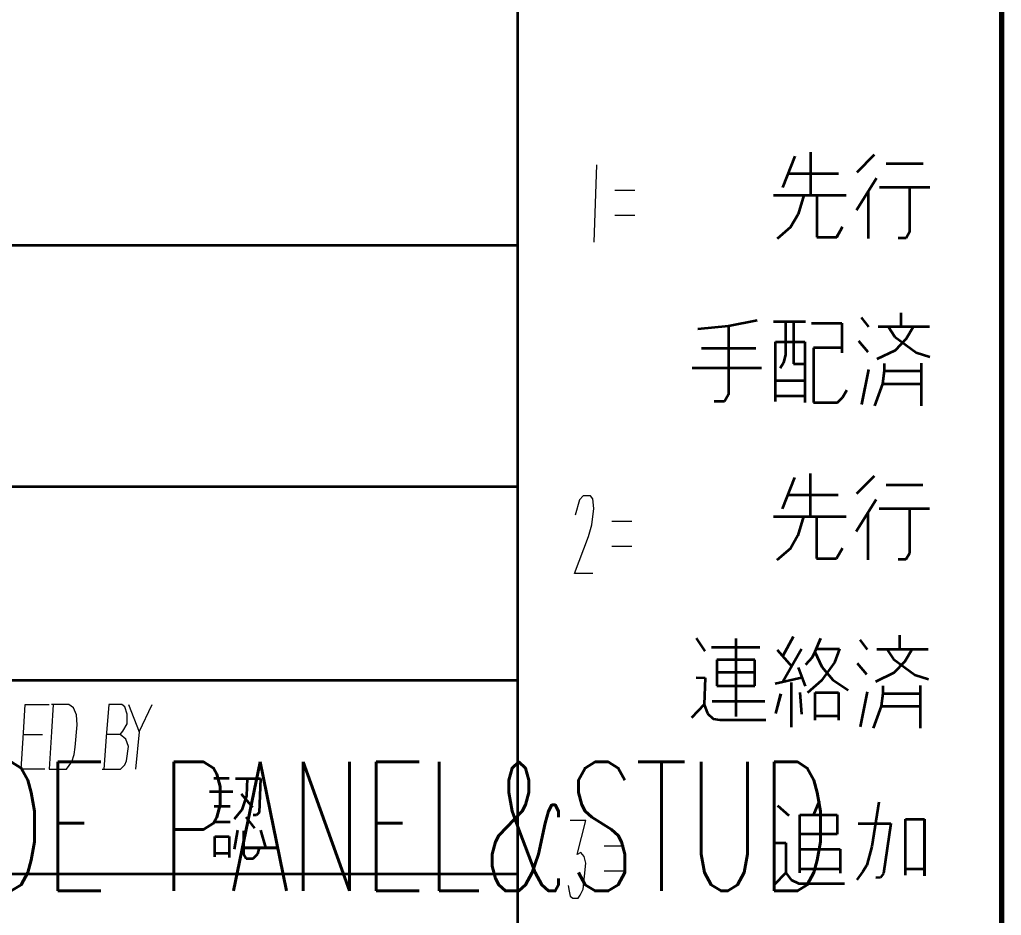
# Model space of a CAD drawing. Header units: millimetres. Extents: x 1333 to 104182, y -62616 to -5704.
# Drawn here: x 47110.4 to 47171.3, y -62341.4 to -62285.8 of the extents above; entities that cross this region are included whole.
import ezdxf
from ezdxf.enums import TextEntityAlignment as Align

# ---------------------------------------------------------------- set-up
doc = ezdxf.new("R2010")
doc.units = ezdxf.units.MM
doc.header["$LTSCALE"] = 0.5
doc.layers.add('08', color=1, linetype='Continuous')
doc.layers.add('SHM_LABEL', color=40, linetype='Continuous')
doc.styles.get("Standard").update_dxf_attribs({"font": 'simplex.shx'})

# ---------------------------------------------------------------- blocks, each defined once
blk = doc.blocks.new('999')
at = {"color": 7, "lineweight": 70}
blk.add_line((75894.978, -10191.12), (75894.978, -11913.12), dxfattribs=at)
at = {"color": 7, "lineweight": 35}
for p, q in [((75849.978, -11451.12), (75849.978, -11913.12)), ((75894.978, -11451.12), (75894.978, -11913.12)), ((75594.978, -11506.62), (75849.978, -11506.62)), ((75849.978, -11529.12), (75474.978, -11529.12)), ((75849.978, -11547.12), (75474.978, -11547.12)), ((75474.978, -11565.12), (75849.978, -11565.12))]:
    blk.add_line(p, q, dxfattribs=at)
at = {"color": 7, "lineweight": 35, "ltscale": 0.026062}
blk.add_line((75875.768, -11498.346), (75874.614, -11501.253), dxfattribs=at)
at = {"color": 7, "lineweight": 35, "ltscale": 0.033304}
for p, q in [((75877.218, -11497.983), (75877.218, -11501.98)), ((75877.198, -11527.877), (75877.198, -11531.874))]:
    blk.add_line(p, q, dxfattribs=at)
at = {"color": 7, "lineweight": 35, "ltscale": 0.019246}
blk.add_line((75883.15, -11498.214), (75881.535, -11499.866), dxfattribs=at)
at = {"color": 7, "lineweight": 35, "ltscale": 0.028564}
for p, q in [((75884.27, -11499.04), (75887.698, -11499.04)), ((75884.251, -11528.934), (75887.679, -11528.934))]:
    blk.add_line(p, q, dxfattribs=at)
at = {"color": 7, "lineweight": 35, "ltscale": 0.039099}
for p, q in [((75875.13, -11499.954), (75879.821, -11499.954)), ((75875.11, -11529.848), (75879.802, -11529.848))]:
    blk.add_line(p, q, dxfattribs=at)
at = {"color": 7, "lineweight": 35, "ltscale": 0.029158}
for p, q in [((75883.347, -11500.394), (75881.502, -11503.367)), ((75883.328, -11530.288), (75881.483, -11533.261))]:
    blk.add_line(p, q, dxfattribs=at)
at = {"color": 7, "lineweight": 35, "ltscale": 0.056299}
for p, q in [((75873.791, -11501.98), (75880.546, -11501.98)), ((75873.772, -11531.874), (75880.527, -11531.874))]:
    blk.add_line(p, q, dxfattribs=at)
at = {"color": 7, "lineweight": 35, "ltscale": 0.015235}
for p, q in [((75876.591, -11501.98), (75876.064, -11503.73)), ((75876.572, -11531.874), (75876.045, -11533.624))]:
    blk.add_line(p, q, dxfattribs=at)
at = {"color": 7, "lineweight": 35, "ltscale": 0.032477}
blk.add_line((75877.81, -11501.98), (75877.81, -11505.877), dxfattribs=at)
at = {"color": 7, "lineweight": 35, "ltscale": 0.036459}
blk.add_line((75882.577, -11501.634), (75882.577, -11506.009), dxfattribs=at)
at = {"color": 7, "lineweight": 35, "ltscale": 0.039001}
blk.add_line((75883.643, -11501.22), (75888.323, -11501.22), dxfattribs=at)
at = {"color": 7, "lineweight": 35, "ltscale": 0.034955}
for p, q in [((75886.445, -11501.22), (75886.445, -11505.414)), ((75886.426, -11531.114), (75886.426, -11535.309))]:
    blk.add_line(p, q, dxfattribs=at)
at = {"color": 7, "lineweight": 35, "ltscale": 0.011701}
blk.add_line((75876.064, -11503.73), (75875.373, -11504.952), dxfattribs=at)
at = {"color": 7, "lineweight": 35, "ltscale": 0.013835}
blk.add_line((75875.373, -11504.952), (75874.12, -11506.042), dxfattribs=at)
at = {"color": 7, "lineweight": 35, "ltscale": 0.009281}
blk.add_line((75879.656, -11505.877), (75880.213, -11504.912), dxfattribs=at)
at = {"color": 7, "lineweight": 35, "ltscale": 0.005464}
for p, q in [((75886.445, -11505.414), (75886.117, -11505.982)), ((75886.426, -11535.309), (75886.098, -11535.876))]:
    blk.add_line(p, q, dxfattribs=at)
at = {"color": 7, "lineweight": 35, "ltscale": 0.015381}
for p, q in [((75877.81, -11505.877), (75879.656, -11505.877)), ((75877.791, -11535.771), (75879.637, -11535.771))]:
    blk.add_line(p, q, dxfattribs=at)
at = {"color": 7, "lineweight": 35, "ltscale": 0.006055}
for p, q in [((75886.117, -11505.982), (75885.391, -11505.982)), ((75886.098, -11535.876), (75885.372, -11535.876))]:
    blk.add_line(p, q, dxfattribs=at)
at = {"color": 7, "lineweight": 35, "ltscale": 0.010736}
for p, q in [((75885.654, -11514.2), (75885.654, -11512.912)), ((75885.531, -11544.197), (75885.531, -11542.909))]:
    blk.add_line(p, q, dxfattribs=at)
at = {"color": 7, "lineweight": 35, "ltscale": 0.022685}
blk.add_line((75869.604, -11514.134), (75872.275, -11513.605), dxfattribs=at)
at = {"color": 7, "lineweight": 35, "ltscale": 0.024707}
blk.add_line((75873.791, -11513.737), (75876.755, -11513.737), dxfattribs=at)
at = {"color": 7, "lineweight": 35, "ltscale": 0.025598}
blk.add_line((75874.91, -11513.737), (75874.91, -11516.809), dxfattribs=at)
at = {"color": 7, "lineweight": 35, "ltscale": 0.032755}
blk.add_line((75875.636, -11513.737), (75875.636, -11517.668), dxfattribs=at)
at = {"color": 7, "lineweight": 35, "ltscale": 0.023621}
blk.add_line((75877.317, -11513.87), (75880.151, -11513.87), dxfattribs=at)
at = {"color": 7, "lineweight": 35, "ltscale": 0.02312}
blk.add_line((75880.151, -11513.87), (75880.151, -11516.644), dxfattribs=at)
at = {"color": 7, "lineweight": 35, "ltscale": 0.009403}
blk.add_line((75881.931, -11513.341), (75882.622, -11514.233), dxfattribs=at)
at = {"color": 7, "lineweight": 35, "ltscale": 0.023991}
blk.add_line((75866.737, -11514.398), (75869.604, -11514.134), dxfattribs=at)
at = {"color": 7, "lineweight": 35, "ltscale": 0.053122}
blk.add_line((75869.604, -11514.134), (75869.604, -11520.508), dxfattribs=at)
at = {"color": 7, "lineweight": 35, "ltscale": 0.039832}
blk.add_line((75883.511, -11514.2), (75888.291, -11514.2), dxfattribs=at)
at = {"color": 7, "lineweight": 35, "ltscale": 0.009538}
for p, q in [((75884.434, -11514.2), (75885.061, -11515.158)), ((75884.311, -11544.197), (75884.938, -11545.155))]:
    blk.add_line(p, q, dxfattribs=at)
at = {"color": 7, "lineweight": 35, "ltscale": 0.011223}
for p, q in [((75886.807, -11514.2), (75886.116, -11515.356)), ((75879.93, -11544.179), (75879.465, -11545.443)), ((75886.684, -11544.197), (75885.993, -11545.353))]:
    blk.add_line(p, q, dxfattribs=at)
at = {"color": 7, "lineweight": 35, "ltscale": 0.022803}
for p, q in [((75873.955, -11515.62), (75876.691, -11515.62)), ((75873.955, -11519.22), (75876.691, -11519.22)), ((75873.955, -11520.64), (75876.691, -11520.64))]:
    blk.add_line(p, q, dxfattribs=at)
at = {"color": 7, "lineweight": 35, "ltscale": 0.04624}
blk.add_line((75873.955, -11521.169), (75873.955, -11515.62), dxfattribs=at)
at = {"color": 7, "lineweight": 35, "ltscale": 0.047064}
blk.add_line((75876.691, -11515.62), (75876.691, -11521.268), dxfattribs=at)
at = {"color": 7, "lineweight": 35, "ltscale": 0.011127}
for p, q in [((75881.699, -11515.521), (75882.556, -11516.545)), ((75881.576, -11545.518), (75882.433, -11546.542))]:
    blk.add_line(p, q, dxfattribs=at)
at = {"color": 7, "lineweight": 35, "ltscale": 0.020452}
for p, q in [((75885.061, -11515.158), (75887.039, -11516.611)), ((75884.938, -11545.155), (75886.916, -11546.608))]:
    blk.add_line(p, q, dxfattribs=at)
at = {"color": 7, "lineweight": 35, "ltscale": 0.012254}
blk.add_line((75886.116, -11515.356), (75885.093, -11516.413), dxfattribs=at)
at = {"color": 7, "lineweight": 35, "ltscale": 0.042297}
blk.add_line((75867.067, -11516.215), (75872.143, -11516.215), dxfattribs=at)
at = {"color": 7, "lineweight": 35, "ltscale": 0.042386}
blk.add_line((75877.514, -11516.182), (75877.514, -11521.268), dxfattribs=at)
at = {"color": 7, "lineweight": 35, "ltscale": 0.021973}
blk.add_line((75880.151, -11516.182), (75877.514, -11516.182), dxfattribs=at)
at = {"color": 7, "lineweight": 35, "ltscale": 0.015854}
blk.add_line((75885.093, -11516.413), (75883.38, -11517.238), dxfattribs=at)
at = {"color": 7, "lineweight": 35, "ltscale": 0.011203}
for p, q in [((75887.039, -11516.611), (75888.323, -11517.007)), ((75886.916, -11546.608), (75888.2, -11547.004))]:
    blk.add_line(p, q, dxfattribs=at)
at = {"color": 7, "lineweight": 35, "ltscale": 0.006662}
blk.add_line((75874.91, -11516.809), (75874.703, -11517.582), dxfattribs=at)
at = {"color": 7, "lineweight": 35, "ltscale": 0.053833}
blk.add_line((75866.21, -11518.031), (75872.67, -11518.031), dxfattribs=at)
at = {"color": 7, "lineweight": 35, "ltscale": 0.004815}
blk.add_line((75874.703, -11517.582), (75874.415, -11518.082), dxfattribs=at)
at = {"color": 7, "lineweight": 35, "ltscale": 0.008789}
blk.add_line((75875.636, -11517.668), (75876.691, -11517.668), dxfattribs=at)
at = {"color": 7, "lineweight": 35, "ltscale": 0.027528}
blk.add_line((75881.997, -11521.433), (75882.656, -11518.196), dxfattribs=at)
at = {"color": 7, "lineweight": 35, "ltscale": 0.009992}
blk.add_line((75884.061, -11518.328), (75883.907, -11519.517), dxfattribs=at)
at = {"color": 7, "lineweight": 35, "ltscale": 0.005807}
blk.add_line((75884.061, -11517.631), (75884.061, -11518.328), dxfattribs=at)
at = {"color": 7, "lineweight": 35, "ltscale": 0.028931}
for p, q in [((75884.061, -11518.328), (75887.532, -11518.328)), ((75883.938, -11548.326), (75887.409, -11548.326))]:
    blk.add_line(p, q, dxfattribs=at)
at = {"color": 7, "lineweight": 35, "ltscale": 0.033029}
for p, q in [((75887.532, -11517.602), (75887.532, -11521.565)), ((75887.409, -11547.599), (75887.409, -11551.562))]:
    blk.add_line(p, q, dxfattribs=at)
at = {"color": 7, "lineweight": 35, "ltscale": 0.006568}
blk.add_line((75880.201, -11520.79), (75880.595, -11520.107), dxfattribs=at)
at = {"color": 7, "lineweight": 35, "ltscale": 0.0181}
for p, q in [((75883.907, -11519.517), (75883.183, -11521.565)), ((75883.784, -11549.514), (75883.06, -11551.562))]:
    blk.add_line(p, q, dxfattribs=at)
at = {"color": 7, "lineweight": 35, "ltscale": 0.030212}
for p, q in [((75883.907, -11519.517), (75887.532, -11519.517)), ((75883.784, -11549.514), (75887.409, -11549.514))]:
    blk.add_line(p, q, dxfattribs=at)
at = {"color": 7, "lineweight": 35, "ltscale": 0.008105}
blk.add_line((75869.226, -11521.165), (75868.254, -11521.165), dxfattribs=at)
at = {"color": 7, "lineweight": 35, "ltscale": 0.006311}
blk.add_line((75869.604, -11520.508), (75869.226, -11521.165), dxfattribs=at)
at = {"color": 7, "lineweight": 35, "ltscale": 0.005641}
blk.add_line((75879.722, -11521.268), (75880.201, -11520.79), dxfattribs=at)
at = {"color": 7, "lineweight": 35, "ltscale": 0.018396}
blk.add_line((75877.514, -11521.268), (75879.722, -11521.268), dxfattribs=at)
at = {"color": 7, "lineweight": 35, "ltscale": 0.026057}
blk.add_line((75875.748, -11528.241), (75874.595, -11531.147), dxfattribs=at)
at = {"color": 7, "lineweight": 35, "ltscale": 0.019243}
blk.add_line((75883.13, -11528.109), (75881.516, -11529.76), dxfattribs=at)
at = {"color": 7, "lineweight": 35, "ltscale": 0.038989}
blk.add_line((75883.626, -11531.114), (75888.304, -11531.114), dxfattribs=at)
at = {"color": 7, "lineweight": 35, "ltscale": 0.03248}
blk.add_line((75877.791, -11531.874), (75877.791, -11535.771), dxfattribs=at)
at = {"color": 7, "lineweight": 35, "ltscale": 0.036456}
blk.add_line((75882.559, -11531.528), (75882.559, -11535.903), dxfattribs=at)
at = {"color": 7, "lineweight": 35, "ltscale": 0.011707}
blk.add_line((75876.045, -11533.624), (75875.352, -11534.846), dxfattribs=at)
at = {"color": 7, "lineweight": 35, "ltscale": 0.013828}
blk.add_line((75875.352, -11534.846), (75874.101, -11535.936), dxfattribs=at)
at = {"color": 7, "lineweight": 35, "ltscale": 0.009289}
blk.add_line((75879.637, -11535.771), (75880.195, -11534.806), dxfattribs=at)
at = {"color": 7, "lineweight": 35, "ltscale": 0.016808}
blk.add_line((75875.625, -11543.064), (75874.64, -11544.824), dxfattribs=at)
at = {"color": 7, "lineweight": 35, "ltscale": 0.012115}
blk.add_line((75866.591, -11543.18), (75867.383, -11544.398), dxfattribs=at)
at = {"color": 7, "lineweight": 35, "ltscale": 0.037488}
blk.add_line((75868, -11544.012), (75872.499, -11544.012), dxfattribs=at)
at = {"color": 7, "lineweight": 35, "ltscale": 0.060452}
blk.add_line((75870.278, -11543.219), (75870.278, -11550.473), dxfattribs=at)
at = {"color": 7, "lineweight": 35, "ltscale": 0.011191}
blk.add_line((75878.153, -11543.219), (75877.633, -11544.457), dxfattribs=at)
at = {"color": 7, "lineweight": 35, "ltscale": 0.009411}
blk.add_line((75881.806, -11543.338), (75882.499, -11544.23), dxfattribs=at)
at = {"color": 7, "lineweight": 35, "ltscale": 0.01723}
blk.add_line((75874.119, -11544.263), (75875.49, -11545.811), dxfattribs=at)
at = {"color": 7, "lineweight": 35, "ltscale": 0.029078}
blk.add_line((75876.378, -11544.225), (75874.659, -11547.262), dxfattribs=at)
at = {"color": 7, "lineweight": 35, "ltscale": 0.004832}
blk.add_line((75877.633, -11544.457), (75877.381, -11544.979), dxfattribs=at)
at = {"color": 7, "lineweight": 35, "ltscale": 0.012763}
blk.add_line((75877.633, -11544.457), (75878.27, -11545.849), dxfattribs=at)
at = {"color": 7, "lineweight": 35, "ltscale": 0.018176}
for p, q in [((75877.749, -11544.179), (75879.93, -11544.179)), ((75877.652, -11548.248), (75879.833, -11548.248)), ((75877.652, -11550.415), (75879.833, -11550.415))]:
    blk.add_line(p, q, dxfattribs=at)
at = {"color": 7, "lineweight": 35, "ltscale": 0.039819}
blk.add_line((75883.388, -11544.197), (75888.167, -11544.197), dxfattribs=at)
at = {"color": 7, "lineweight": 35, "ltscale": 0.020151}
for p, q in [((75868.503, -11545.211), (75868.503, -11547.629)), ((75872.053, -11547.629), (75872.053, -11545.211))]:
    blk.add_line(p, q, dxfattribs=at)
at = {"color": 7, "lineweight": 35, "ltscale": 0.02959}
for p, q in [((75872.053, -11545.211), (75868.503, -11545.211)), ((75872.053, -11546.372), (75868.503, -11546.372)), ((75868.503, -11547.629), (75872.053, -11547.629))]:
    blk.add_line(p, q, dxfattribs=at)
at = {"color": 7, "lineweight": 35, "ltscale": 0.007867}
blk.add_line((75877.381, -11544.979), (75876.744, -11545.675), dxfattribs=at)
at = {"color": 7, "lineweight": 35, "ltscale": 0.017303}
blk.add_line((75879.465, -11545.443), (75878.25, -11547.126), dxfattribs=at)
at = {"color": 7, "lineweight": 35, "ltscale": 0.013237}
blk.add_line((75878.27, -11545.849), (75879.312, -11547.049), dxfattribs=at)
at = {"color": 7, "lineweight": 35, "ltscale": 0.012257}
blk.add_line((75885.993, -11545.353), (75884.97, -11546.41), dxfattribs=at)
at = {"color": 7, "lineweight": 35, "ltscale": 0.015353}
blk.add_line((75876.068, -11545.927), (75876.725, -11547.649), dxfattribs=at)
at = {"color": 7, "lineweight": 35, "ltscale": 0.015852}
blk.add_line((75884.97, -11546.41), (75883.256, -11547.236), dxfattribs=at)
at = {"color": 7, "lineweight": 35, "ltscale": 0.007087}
blk.add_line((75866.572, -11546.836), (75867.421, -11546.875), dxfattribs=at)
at = {"color": 7, "lineweight": 35, "ltscale": 0.02081}
blk.add_line((75867.421, -11546.875), (75867.325, -11549.37), dxfattribs=at)
at = {"color": 7, "lineweight": 35, "ltscale": 0.021142}
blk.add_line((75873.927, -11547.416), (75876.397, -11546.836), dxfattribs=at)
at = {"color": 7, "lineweight": 35, "ltscale": 0.034821}
blk.add_line((75875.412, -11547.3), (75875.412, -11551.479), dxfattribs=at)
at = {"color": 7, "lineweight": 35, "ltscale": 0.014493}
blk.add_line((75878.25, -11547.126), (75876.937, -11548.268), dxfattribs=at)
at = {"color": 7, "lineweight": 35, "ltscale": 0.014467}
blk.add_line((75879.312, -11547.049), (75880.74, -11548.036), dxfattribs=at)
at = {"color": 7, "lineweight": 35, "ltscale": 0.005811}
blk.add_line((75883.938, -11547.628), (75883.938, -11548.326), dxfattribs=at)
at = {"color": 7, "lineweight": 35, "ltscale": 0.015832}
blk.add_line((75874.447, -11548.365), (75873.965, -11550.202), dxfattribs=at)
at = {"color": 7, "lineweight": 35, "ltscale": 0.016815}
blk.add_line((75876.224, -11548.229), (75876.378, -11550.241), dxfattribs=at)
at = {"color": 7, "lineweight": 35, "ltscale": 0.021439}
for p, q in [((75877.652, -11550.821), (75877.652, -11548.248)), ((75879.833, -11548.248), (75879.833, -11550.821))]:
    blk.add_line(p, q, dxfattribs=at)
at = {"color": 7, "lineweight": 35, "ltscale": 0.027525}
blk.add_line((75881.874, -11551.43), (75882.533, -11548.194), dxfattribs=at)
at = {"color": 7, "lineweight": 35, "ltscale": 0.009989}
blk.add_line((75883.938, -11548.326), (75883.784, -11549.514), dxfattribs=at)
at = {"color": 7, "lineweight": 35, "ltscale": 0.014014}
blk.add_line((75867.325, -11549.37), (75866.166, -11550.589), dxfattribs=at)
at = {"color": 7, "lineweight": 35, "ltscale": 0.007453}
blk.add_line((75867.325, -11549.37), (75867.653, -11550.202), dxfattribs=at)
at = {"color": 7, "lineweight": 35, "ltscale": 0.040857}
blk.add_line((75868.078, -11549.041), (75872.981, -11549.041), dxfattribs=at)
at = {"color": 7, "lineweight": 35, "ltscale": 0.005915}
blk.add_line((75867.653, -11550.202), (75868.154, -11550.705), dxfattribs=at)
at = {"color": 7, "lineweight": 35, "ltscale": 0.005361}
blk.add_line((75868.154, -11550.705), (75868.793, -11550.783), dxfattribs=at)
at = {"color": 7, "lineweight": 35, "ltscale": 0.035547}
blk.add_line((75868.793, -11550.783), (75873.058, -11550.783), dxfattribs=at)
at = {"color": 7, "lineweight": 35, "ltscale": 0.011829}
blk.add_line((75821.714, -11556.221), (75823.133, -11556.221), dxfattribs=at)
at = {"color": 7, "lineweight": 35, "ltscale": 0.01936}
blk.add_line((75823.734, -11556.25), (75826.057, -11556.25), dxfattribs=at)
at = {"color": 7, "lineweight": 35, "ltscale": 0.013301}
blk.add_line((75824.824, -11556.25), (75824.752, -11557.844), dxfattribs=at)
at = {"color": 7, "lineweight": 35, "ltscale": 0.026356}
blk.add_line((75826.057, -11556.25), (75825.928, -11559.41), dxfattribs=at)
at = {"color": 7, "lineweight": 35, "ltscale": 0.01803}
blk.add_line((75821.327, -11557.442), (75823.491, -11557.442), dxfattribs=at)
at = {"color": 7, "lineweight": 35, "ltscale": 0.013477}
blk.add_line((75824.251, -11557.672), (75825.312, -11558.893), dxfattribs=at)
at = {"color": 7, "lineweight": 35, "ltscale": 0.011503}
blk.add_line((75824.752, -11557.844), (75824.308, -11559.151), dxfattribs=at)
at = {"color": 7, "lineweight": 35, "ltscale": 0.011326}
blk.add_line((75878.03, -11558.354), (75877.514, -11559.611), dxfattribs=at)
at = {"color": 7, "lineweight": 35, "ltscale": 0.034764}
blk.add_line((75883.567, -11558.446), (75882.94, -11562.57), dxfattribs=at)
at = {"color": 7, "lineweight": 35, "ltscale": 0.012549}
blk.add_line((75821.742, -11558.821), (75823.248, -11558.821), dxfattribs=at)
at = {"color": 7, "lineweight": 35, "ltscale": 0.009363}
blk.add_line((75824.308, -11559.151), (75823.605, -11560.028), dxfattribs=at)
at = {"color": 7, "lineweight": 35, "ltscale": 0.002798}
blk.add_line((75825.928, -11559.41), (75825.684, -11559.64), dxfattribs=at)
at = {"color": 7, "lineweight": 35, "ltscale": 0.01167}
blk.add_line((75874.155, -11558.761), (75875.207, -11559.685), dxfattribs=at)
at = {"color": 7, "lineweight": 35, "ltscale": 0.012781}
blk.add_line((75821.714, -11560.272), (75823.248, -11560.272), dxfattribs=at)
at = {"color": 7, "lineweight": 35, "ltscale": 0.010799}
blk.add_line((75824.695, -11559.841), (75825.512, -11560.846), dxfattribs=at)
at = {"color": 7, "lineweight": 35, "ltscale": 0.002505}
blk.add_line((75825.684, -11559.64), (75825.383, -11559.654), dxfattribs=at)
at = {"color": 7, "lineweight": 35, "ltscale": 0.028906}
for p, q in [((75876.222, -11559.611), (75879.691, -11559.611)), ((75879.691, -11561.405), (75876.222, -11561.405))]:
    blk.add_line(p, q, dxfattribs=at)
at = {"color": 7, "lineweight": 35, "ltscale": 0.045157}
blk.add_line((75876.222, -11565.03), (75876.222, -11559.611), dxfattribs=at)
at = {"color": 7, "lineweight": 35, "ltscale": 0.014951}
blk.add_line((75879.691, -11559.611), (75879.691, -11561.405), dxfattribs=at)
at = {"color": 7, "lineweight": 35, "ltscale": 0.02522}
blk.add_line((75881.666, -11560.425), (75884.692, -11560.425), dxfattribs=at)
at = {"color": 7, "lineweight": 35, "ltscale": 0.039231}
blk.add_line((75884.692, -11560.425), (75884.028, -11565.086), dxfattribs=at)
at = {"color": 7, "lineweight": 35, "ltscale": 0.014624}
for p, q in [((75886.057, -11560.037), (75887.812, -11560.037)), ((75887.812, -11564.66), (75886.057, -11564.66))]:
    blk.add_line(p, q, dxfattribs=at)
at = {"color": 7, "lineweight": 35, "ltscale": 0.043307}
blk.add_line((75886.057, -11565.234), (75886.057, -11560.037), dxfattribs=at)
at = {"color": 7, "lineweight": 35, "ltscale": 0.043768}
blk.add_line((75887.812, -11560.037), (75887.812, -11565.289), dxfattribs=at)
at = {"color": 7, "lineweight": 35, "ltscale": 0.014818}
blk.add_line((75823.907, -11561.062), (75823.605, -11562.814), dxfattribs=at)
at = {"color": 7, "lineweight": 35, "ltscale": 0.017834}
blk.add_line((75824.48, -11561.105), (75824.48, -11563.245), dxfattribs=at)
at = {"color": 7, "lineweight": 35, "ltscale": 0.013793}
blk.add_line((75826.07, -11561.062), (75826.514, -11562.656), dxfattribs=at)
at = {"color": 7, "lineweight": 35, "ltscale": 0.010999}
for p, q in [((75821.814, -11561.622), (75823.133, -11561.622)), ((75821.814, -11563.202), (75823.133, -11563.202))]:
    blk.add_line(p, q, dxfattribs=at)
at = {"color": 7, "lineweight": 35, "ltscale": 0.015799}
blk.add_line((75821.814, -11563.518), (75821.814, -11561.622), dxfattribs=at)
at = {"color": 7, "lineweight": 35, "ltscale": 0.016516}
blk.add_line((75823.133, -11561.622), (75823.133, -11563.604), dxfattribs=at)
at = {"color": 7, "lineweight": 35, "ltscale": 0.009998}
blk.add_line((75873.731, -11562.219), (75874.93, -11562.219), dxfattribs=at)
at = {"color": 7, "lineweight": 35, "ltscale": 0.023425}
blk.add_line((75874.93, -11562.219), (75874.93, -11565.03), dxfattribs=at)
at = {"color": 7, "lineweight": 35, "ltscale": 0.004708}
blk.add_line((75825.81, -11563.242), (75825.956, -11562.697), dxfattribs=at)
at = {"color": 7, "lineweight": 35, "ltscale": 0.031213}
for p, q in [((75876.222, -11562.811), (75879.968, -11562.811)), ((75876.222, -11564.642), (75879.968, -11564.642))]:
    blk.add_line(p, q, dxfattribs=at)
at = {"color": 7, "lineweight": 35, "ltscale": 0.018649}
blk.add_line((75879.968, -11562.811), (75879.968, -11565.049), dxfattribs=at)
at = {"color": 7, "lineweight": 35, "ltscale": 0.014994}
blk.add_line((75882.94, -11562.57), (75882.477, -11564.309), dxfattribs=at)
at = {"color": 7, "lineweight": 35, "ltscale": 0.00408}
blk.add_line((75824.48, -11563.245), (75824.724, -11563.669), dxfattribs=at)
at = {"color": 7, "lineweight": 35, "ltscale": 0.005493}
blk.add_line((75824.724, -11563.669), (75825.383, -11563.669), dxfattribs=at)
at = {"color": 7, "lineweight": 35, "ltscale": 0.005028}
blk.add_line((75825.383, -11563.669), (75825.81, -11563.242), dxfattribs=at)
at = {"color": 7, "lineweight": 35, "ltscale": 0.012846}
blk.add_line((75874.93, -11565.03), (75873.84, -11566.12), dxfattribs=at)
at = {"color": 7, "lineweight": 35, "ltscale": 0.006719}
blk.add_line((75874.93, -11565.03), (75875.411, -11565.678), dxfattribs=at)
at = {"color": 7, "lineweight": 35, "ltscale": 0.00791}
blk.add_line((75882.09, -11564.901), (75881.519, -11565.659), dxfattribs=at)
at = {"color": 7, "lineweight": 35, "ltscale": 0.005891}
blk.add_line((75882.477, -11564.309), (75882.09, -11564.901), dxfattribs=at)
at = {"color": 7, "lineweight": 35, "ltscale": 0.006604}
blk.add_line((75875.411, -11565.678), (75876.13, -11566.01), dxfattribs=at)
at = {"color": 7, "lineweight": 35, "ltscale": 0.00369}
blk.add_line((75883.733, -11565.456), (75883.29, -11565.474), dxfattribs=at)
at = {"color": 7, "lineweight": 35, "ltscale": 0.003947}
blk.add_line((75884.028, -11565.086), (75883.733, -11565.456), dxfattribs=at)
at = {"color": 7, "lineweight": 35, "ltscale": 0.035364}
blk.add_line((75876.13, -11566.01), (75880.374, -11566.01), dxfattribs=at)
at = {"color": 7, "lineweight": 13}
for points in [[(75857.322, -11499.159), (75857.201, -11502.759), (75857.08, -11506.359)], [(75859.015, -11501.499), (75860.87, -11501.499)], [(75859.015, -11503.839), (75860.87, -11503.839)], [(75856.971, -11537.158), (75855.278, -11537.158), (75856.568, -11533.738), (75856.891, -11532.658), (75857.052, -11531.128), (75856.971, -11530.228), (75856.77, -11529.958), (75856.084, -11529.958), (75855.721, -11530.318), (75855.318, -11531.758)], [(75858.745, -11532.298), (75860.6, -11532.298)], [(75858.745, -11534.638), (75860.6, -11534.638)], [(75806.003, -11555.358), (75803.786, -11555.358), (75804.007, -11551.983), (75804.174, -11549.358), (75806.391, -11549.358)], [(75806.391, -11555.358), (75807.998, -11555.358), (75808.497, -11554.683), (75808.718, -11554.008), (75808.829, -11553.333), (75808.996, -11551.233), (75808.94, -11550.333), (75808.663, -11549.658), (75808.22, -11549.358), (75806.612, -11549.358)], [(75806.779, -11549.358), (75806.612, -11551.908), (75806.391, -11555.358)], [(75811.323, -11555.358), (75813.042, -11555.358), (75813.43, -11554.983), (75813.596, -11554.608), (75813.762, -11553.258), (75813.541, -11552.583), (75812.986, -11552.133), (75813.263, -11551.833), (75813.651, -11551.158), (75813.651, -11550.258), (75813.43, -11549.583), (75813.153, -11549.358), (75811.933, -11549.358), (75811.711, -11552.358), (75811.49, -11555.358)], [(75813.762, -11549.358), (75814.76, -11551.908), (75814.427, -11555.358)], [(75814.76, -11551.908), (75815.979, -11549.358)], [(75804.007, -11552.133), (75805.781, -11552.133)], [(75812.986, -11552.133), (75811.711, -11552.133)], [(75854.677, -11566.188), (75854.757, -11566.728), (75854.878, -11567.178), (75855.12, -11567.358), (75855.604, -11567.358), (75855.806, -11567.088), (75856.088, -11566.548), (75856.33, -11564.118), (75856.168, -11563.488), (75855.846, -11563.128), (75855.523, -11563.308), (75856.33, -11560.158), (75854.878, -11560.158)], [(75858.023, -11562.498), (75859.878, -11562.498)], [(75858.023, -11564.838), (75859.878, -11564.838)]]:
    blk.add_lwpolyline(points, dxfattribs=at)

msp = doc.modelspace()

# ---------------------------------------------------------------- linework, layer by layer
at = {"color": 7, "lineweight": 70}
msp.add_line((47171.32, -61422.825), (47171.32, -62570.825), dxfattribs=at)
at = {"color": 7, "lineweight": 35}
for p, q in [((47141.32, -62262.825), (47141.32, -62570.825)), ((47171.32, -62262.825), (47171.32, -62570.825)), ((47141.32, -62326.825), (46891.32, -62326.825)), ((46891.32, -62338.825), (47141.32, -62338.825))]:
    msp.add_line(p, q, dxfattribs=at)
at = {"color": 7, "lineweight": 35, "ltscale": 0.033304}
for p, q in [((47159.48, -62294.067), (47159.48, -62296.732)), ((47159.466, -62313.997), (47159.466, -62316.661))]:
    msp.add_line(p, q, dxfattribs=at)
at = {"color": 7, "lineweight": 35, "ltscale": 0.019246}
msp.add_line((47163.434, -62294.221), (47162.358, -62295.322), dxfattribs=at)
at = {"color": 7, "lineweight": 35, "ltscale": 0.028564}
for p, q in [((47164.181, -62294.772), (47166.466, -62294.772)), ((47164.168, -62314.701), (47166.454, -62314.701))]:
    msp.add_line(p, q, dxfattribs=at)
at = {"color": 7, "lineweight": 35, "ltscale": 0.039099}
for p, q in [((47158.087, -62295.381), (47161.215, -62295.381)), ((47158.075, -62315.311), (47161.203, -62315.311))]:
    msp.add_line(p, q, dxfattribs=at)
at = {"color": 7, "lineweight": 35, "ltscale": 0.029158}
for p, q in [((47163.566, -62295.675), (47162.335, -62297.656)), ((47163.553, -62315.604), (47162.323, -62317.586))]:
    msp.add_line(p, q, dxfattribs=at)
at = {"color": 7, "lineweight": 35, "ltscale": 0.039001}
msp.add_line((47163.763, -62296.225), (47166.883, -62296.225), dxfattribs=at)
at = {"color": 7, "lineweight": 35, "ltscale": 0.034955}
for p, q in [((47165.631, -62296.225), (47165.631, -62299.021)), ((47165.619, -62316.155), (47165.619, -62318.951))]:
    msp.add_line(p, q, dxfattribs=at)
at = {"color": 7, "lineweight": 35, "ltscale": 0.056299}
for p, q in [((47157.195, -62296.732), (47161.699, -62296.732)), ((47157.182, -62316.661), (47161.686, -62316.661))]:
    msp.add_line(p, q, dxfattribs=at)
at = {"color": 7, "lineweight": 35, "ltscale": 0.015235}
for p, q in [((47159.062, -62296.732), (47158.71, -62297.899)), ((47159.049, -62316.661), (47158.698, -62317.828))]:
    msp.add_line(p, q, dxfattribs=at)
at = {"color": 7, "lineweight": 35, "ltscale": 0.032477}
msp.add_line((47159.875, -62296.732), (47159.875, -62299.33), dxfattribs=at)
at = {"color": 7, "lineweight": 35, "ltscale": 0.036459}
msp.add_line((47163.052, -62296.501), (47163.052, -62299.418), dxfattribs=at)
at = {"color": 7, "lineweight": 35, "ltscale": 0.009281}
msp.add_line((47161.105, -62299.33), (47161.476, -62298.687), dxfattribs=at)
at = {"color": 7, "lineweight": 35, "ltscale": 0.015381}
for p, q in [((47159.875, -62299.33), (47161.105, -62299.33)), ((47159.862, -62319.259), (47161.092, -62319.259))]:
    msp.add_line(p, q, dxfattribs=at)
at = {"color": 7, "lineweight": 35, "ltscale": 0.006055}
for p, q in [((47165.413, -62299.4), (47164.928, -62299.4)), ((47165.4, -62319.329), (47164.916, -62319.329))]:
    msp.add_line(p, q, dxfattribs=at)
at = {"color": 7, "lineweight": 35, "ltscale": 0.005464}
for p, q in [((47165.631, -62299.021), (47165.413, -62299.4)), ((47165.619, -62318.951), (47165.4, -62319.329))]:
    msp.add_line(p, q, dxfattribs=at)
at = {"color": 7, "lineweight": 35, "ltscale": 0.010736}
for p, q in [((47165.104, -62304.878), (47165.104, -62304.02)), ((47165.022, -62324.877), (47165.022, -62324.018))]:
    msp.add_line(p, q, dxfattribs=at)
at = {"color": 7, "lineweight": 35, "ltscale": 0.024707}
msp.add_line((47157.195, -62304.57), (47159.171, -62304.57), dxfattribs=at)
at = {"color": 7, "lineweight": 35, "ltscale": 0.023621}
msp.add_line((47159.545, -62304.658), (47161.435, -62304.658), dxfattribs=at)
at = {"color": 7, "lineweight": 35, "ltscale": 0.02312}
msp.add_line((47161.435, -62304.658), (47161.435, -62306.508), dxfattribs=at)
at = {"color": 7, "lineweight": 35, "ltscale": 0.009403}
msp.add_line((47162.622, -62304.306), (47163.083, -62304.9), dxfattribs=at)
at = {"color": 7, "lineweight": 35, "ltscale": 0.039832}
msp.add_line((47163.675, -62304.878), (47166.862, -62304.878), dxfattribs=at)
at = {"color": 7, "lineweight": 35, "ltscale": 0.009538}
for p, q in [((47164.291, -62304.878), (47164.708, -62305.517)), ((47164.208, -62324.877), (47164.626, -62325.515))]:
    msp.add_line(p, q, dxfattribs=at)
at = {"color": 7, "lineweight": 35, "ltscale": 0.011223}
for p, q in [((47165.873, -62304.878), (47165.412, -62305.649)), ((47161.288, -62324.865), (47160.978, -62325.707)), ((47165.791, -62324.877), (47165.33, -62325.647))]:
    msp.add_line(p, q, dxfattribs=at)
at = {"color": 7, "lineweight": 35, "ltscale": 0.022803}
for p, q in [((47157.304, -62305.825), (47159.128, -62305.825)), ((47157.304, -62308.225), (47159.128, -62308.225)), ((47157.304, -62309.172), (47159.128, -62309.172))]:
    msp.add_line(p, q, dxfattribs=at)
at = {"color": 7, "lineweight": 35, "ltscale": 0.047064}
msp.add_line((47159.128, -62305.825), (47159.128, -62309.59), dxfattribs=at)
at = {"color": 7, "lineweight": 35, "ltscale": 0.011127}
for p, q in [((47162.467, -62305.759), (47163.039, -62306.442)), ((47162.385, -62325.757), (47162.957, -62326.44))]:
    msp.add_line(p, q, dxfattribs=at)
at = {"color": 7, "lineweight": 35, "ltscale": 0.020452}
for p, q in [((47164.708, -62305.517), (47166.027, -62306.486)), ((47164.626, -62325.515), (47165.945, -62326.484))]:
    msp.add_line(p, q, dxfattribs=at)
at = {"color": 7, "lineweight": 35, "ltscale": 0.012254}
msp.add_line((47165.412, -62305.649), (47164.73, -62306.354), dxfattribs=at)
at = {"color": 7, "lineweight": 35, "ltscale": 0.042386}
msp.add_line((47159.677, -62306.2), (47159.677, -62309.59), dxfattribs=at)
at = {"color": 7, "lineweight": 35, "ltscale": 0.021973}
msp.add_line((47161.435, -62306.2), (47159.677, -62306.2), dxfattribs=at)
at = {"color": 7, "lineweight": 35, "ltscale": 0.015854}
msp.add_line((47164.73, -62306.354), (47163.587, -62306.904), dxfattribs=at)
at = {"color": 7, "lineweight": 35, "ltscale": 0.011203}
for p, q in [((47166.027, -62306.486), (47166.883, -62306.75)), ((47165.945, -62326.484), (47166.801, -62326.748))]:
    msp.add_line(p, q, dxfattribs=at)
at = {"color": 7, "lineweight": 35, "ltscale": 0.008789}
msp.add_line((47158.425, -62307.191), (47159.128, -62307.191), dxfattribs=at)
at = {"color": 7, "lineweight": 35, "ltscale": 0.005807}
msp.add_line((47164.042, -62307.166), (47164.042, -62307.631), dxfattribs=at)
at = {"color": 7, "lineweight": 35, "ltscale": 0.033029}
for p, q in [((47166.356, -62307.146), (47166.356, -62309.789)), ((47166.274, -62327.144), (47166.274, -62329.787))]:
    msp.add_line(p, q, dxfattribs=at)
at = {"color": 7, "lineweight": 35, "ltscale": 0.027528}
msp.add_line((47162.666, -62309.701), (47163.105, -62307.543), dxfattribs=at)
at = {"color": 7, "lineweight": 35, "ltscale": 0.009992}
msp.add_line((47164.042, -62307.631), (47163.939, -62308.423), dxfattribs=at)
at = {"color": 7, "lineweight": 35, "ltscale": 0.028931}
for p, q in [((47164.042, -62307.631), (47166.356, -62307.631)), ((47163.959, -62327.629), (47166.274, -62327.629))]:
    msp.add_line(p, q, dxfattribs=at)
at = {"color": 7, "lineweight": 35, "ltscale": 0.0181}
for p, q in [((47163.939, -62308.423), (47163.457, -62309.789)), ((47163.857, -62328.421), (47163.375, -62329.787))]:
    msp.add_line(p, q, dxfattribs=at)
at = {"color": 7, "lineweight": 35, "ltscale": 0.030212}
for p, q in [((47163.939, -62308.423), (47166.356, -62308.423)), ((47163.857, -62328.421), (47166.274, -62328.421))]:
    msp.add_line(p, q, dxfattribs=at)
at = {"color": 7, "lineweight": 35, "ltscale": 0.006568}
msp.add_line((47161.468, -62309.272), (47161.731, -62308.816), dxfattribs=at)
at = {"color": 7, "lineweight": 35, "ltscale": 0.018396}
msp.add_line((47159.677, -62309.59), (47161.149, -62309.59), dxfattribs=at)
at = {"color": 7, "lineweight": 35, "ltscale": 0.005641}
msp.add_line((47161.149, -62309.59), (47161.468, -62309.272), dxfattribs=at)
at = {"color": 7, "lineweight": 35, "ltscale": 0.019243}
msp.add_line((47163.421, -62314.151), (47162.345, -62315.252), dxfattribs=at)
at = {"color": 7, "lineweight": 35, "ltscale": 0.036456}
msp.add_line((47163.041, -62316.431), (47163.041, -62319.347), dxfattribs=at)
at = {"color": 7, "lineweight": 35, "ltscale": 0.038989}
msp.add_line((47163.751, -62316.155), (47166.871, -62316.155), dxfattribs=at)
at = {"color": 7, "lineweight": 35, "ltscale": 0.03248}
msp.add_line((47159.862, -62316.661), (47159.862, -62319.259), dxfattribs=at)
at = {"color": 7, "lineweight": 35, "ltscale": 0.009289}
msp.add_line((47161.092, -62319.259), (47161.464, -62318.616), dxfattribs=at)
at = {"color": 7, "lineweight": 35, "ltscale": 0.012115}
msp.add_line((47152.395, -62324.198), (47152.923, -62325.011), dxfattribs=at)
at = {"color": 7, "lineweight": 35, "ltscale": 0.060452}
msp.add_line((47154.853, -62324.224), (47154.853, -62329.06), dxfattribs=at)
at = {"color": 7, "lineweight": 35, "ltscale": 0.016808}
msp.add_line((47158.417, -62324.121), (47157.761, -62325.295), dxfattribs=at)
at = {"color": 7, "lineweight": 35, "ltscale": 0.011191}
msp.add_line((47160.103, -62324.224), (47159.756, -62325.05), dxfattribs=at)
at = {"color": 7, "lineweight": 35, "ltscale": 0.009411}
msp.add_line((47162.539, -62324.304), (47163, -62324.899), dxfattribs=at)
at = {"color": 7, "lineweight": 35, "ltscale": 0.037488}
msp.add_line((47153.334, -62324.753), (47156.333, -62324.753), dxfattribs=at)
at = {"color": 7, "lineweight": 35, "ltscale": 0.01723}
msp.add_line((47157.414, -62324.921), (47158.328, -62325.952), dxfattribs=at)
at = {"color": 7, "lineweight": 35, "ltscale": 0.029078}
msp.add_line((47158.919, -62324.895), (47157.774, -62326.92), dxfattribs=at)
at = {"color": 7, "lineweight": 35, "ltscale": 0.018176}
for p, q in [((47159.833, -62324.865), (47161.288, -62324.865)), ((47159.769, -62327.577), (47161.223, -62327.577)), ((47159.769, -62329.022), (47161.223, -62329.022))]:
    msp.add_line(p, q, dxfattribs=at)
at = {"color": 7, "lineweight": 35, "ltscale": 0.039819}
msp.add_line((47163.593, -62324.877), (47166.779, -62324.877), dxfattribs=at)
at = {"color": 7, "lineweight": 35, "ltscale": 0.020151}
for p, q in [((47153.669, -62325.553), (47153.669, -62327.165)), ((47156.037, -62327.165), (47156.037, -62325.553))]:
    msp.add_line(p, q, dxfattribs=at)
at = {"color": 7, "lineweight": 35, "ltscale": 0.02959}
for p, q in [((47156.037, -62325.553), (47153.669, -62325.553)), ((47156.037, -62326.326), (47153.669, -62326.326)), ((47153.669, -62327.165), (47156.037, -62327.165))]:
    msp.add_line(p, q, dxfattribs=at)
at = {"color": 7, "lineweight": 35, "ltscale": 0.007867}
msp.add_line((47159.588, -62325.398), (47159.164, -62325.862), dxfattribs=at)
at = {"color": 7, "lineweight": 35, "ltscale": 0.004832}
msp.add_line((47159.756, -62325.05), (47159.588, -62325.398), dxfattribs=at)
at = {"color": 7, "lineweight": 35, "ltscale": 0.012763}
msp.add_line((47159.756, -62325.05), (47160.181, -62325.978), dxfattribs=at)
at = {"color": 7, "lineweight": 35, "ltscale": 0.015353}
msp.add_line((47158.713, -62326.03), (47159.151, -62327.178), dxfattribs=at)
at = {"color": 7, "lineweight": 35, "ltscale": 0.017303}
msp.add_line((47160.978, -62325.707), (47160.167, -62326.829), dxfattribs=at)
at = {"color": 7, "lineweight": 35, "ltscale": 0.013237}
msp.add_line((47160.181, -62325.978), (47160.875, -62326.778), dxfattribs=at)
at = {"color": 7, "lineweight": 35, "ltscale": 0.012257}
msp.add_line((47165.33, -62325.647), (47164.648, -62326.352), dxfattribs=at)
at = {"color": 7, "lineweight": 35, "ltscale": 0.007087}
msp.add_line((47152.382, -62326.636), (47152.949, -62326.662), dxfattribs=at)
at = {"color": 7, "lineweight": 35, "ltscale": 0.02081}
msp.add_line((47152.949, -62326.662), (47152.884, -62328.325), dxfattribs=at)
at = {"color": 7, "lineweight": 35, "ltscale": 0.021142}
msp.add_line((47157.286, -62327.023), (47158.932, -62326.636), dxfattribs=at)
at = {"color": 7, "lineweight": 35, "ltscale": 0.014467}
msp.add_line((47160.875, -62326.778), (47161.828, -62327.436), dxfattribs=at)
at = {"color": 7, "lineweight": 35, "ltscale": 0.015852}
msp.add_line((47164.648, -62326.352), (47163.505, -62326.902), dxfattribs=at)
at = {"color": 7, "lineweight": 35, "ltscale": 0.034821}
msp.add_line((47158.276, -62326.945), (47158.276, -62329.731), dxfattribs=at)
at = {"color": 7, "lineweight": 35, "ltscale": 0.014493}
msp.add_line((47160.167, -62326.829), (47159.292, -62327.59), dxfattribs=at)
at = {"color": 7, "lineweight": 35, "ltscale": 0.005811}
msp.add_line((47163.959, -62327.164), (47163.959, -62327.629), dxfattribs=at)
at = {"color": 7, "lineweight": 35, "ltscale": 0.015832}
msp.add_line((47157.632, -62327.655), (47157.311, -62328.88), dxfattribs=at)
at = {"color": 7, "lineweight": 35, "ltscale": 0.016815}
msp.add_line((47158.817, -62327.565), (47158.919, -62328.906), dxfattribs=at)
at = {"color": 7, "lineweight": 35, "ltscale": 0.021439}
for p, q in [((47159.769, -62329.293), (47159.769, -62327.577)), ((47161.223, -62327.577), (47161.223, -62329.293))]:
    msp.add_line(p, q, dxfattribs=at)
at = {"color": 7, "lineweight": 35, "ltscale": 0.027525}
msp.add_line((47162.583, -62329.699), (47163.023, -62327.541), dxfattribs=at)
at = {"color": 7, "lineweight": 35, "ltscale": 0.009989}
msp.add_line((47163.959, -62327.629), (47163.857, -62328.421), dxfattribs=at)
at = {"color": 7, "lineweight": 35, "ltscale": 0.014014}
msp.add_line((47152.884, -62328.325), (47152.112, -62329.138), dxfattribs=at)
at = {"color": 7, "lineweight": 35, "ltscale": 0.007453}
msp.add_line((47152.884, -62328.325), (47153.103, -62328.88), dxfattribs=at)
at = {"color": 7, "lineweight": 35, "ltscale": 0.040857}
msp.add_line((47153.386, -62328.106), (47156.655, -62328.106), dxfattribs=at)
at = {"color": 7, "lineweight": 35, "ltscale": 0.005915}
msp.add_line((47153.103, -62328.88), (47153.437, -62329.215), dxfattribs=at)
at = {"color": 7, "lineweight": 35, "ltscale": 0.005361}
msp.add_line((47153.437, -62329.215), (47153.863, -62329.267), dxfattribs=at)
at = {"color": 7, "lineweight": 35, "ltscale": 0.035547}
msp.add_line((47153.863, -62329.267), (47156.707, -62329.267), dxfattribs=at)
at = {"color": 7, "lineweight": 35, "ltscale": 0.011829}
msp.add_line((47122.477, -62332.893), (47123.423, -62332.893), dxfattribs=at)
at = {"color": 7, "lineweight": 35, "ltscale": 0.01936}
msp.add_line((47123.824, -62332.912), (47125.373, -62332.912), dxfattribs=at)
at = {"color": 7, "lineweight": 35, "ltscale": 0.013301}
msp.add_line((47124.55, -62332.912), (47124.502, -62333.975), dxfattribs=at)
at = {"color": 7, "lineweight": 35, "ltscale": 0.026356}
msp.add_line((47125.373, -62332.912), (47125.287, -62335.018), dxfattribs=at)
at = {"color": 7, "lineweight": 35, "ltscale": 0.01803}
msp.add_line((47122.219, -62333.707), (47123.662, -62333.707), dxfattribs=at)
at = {"color": 7, "lineweight": 35, "ltscale": 0.013477}
msp.add_line((47124.168, -62333.86), (47124.875, -62334.674), dxfattribs=at)
at = {"color": 7, "lineweight": 35, "ltscale": 0.011503}
msp.add_line((47124.502, -62333.975), (47124.207, -62334.846), dxfattribs=at)
at = {"color": 7, "lineweight": 35, "ltscale": 0.012549}
msp.add_line((47122.496, -62334.626), (47123.5, -62334.626), dxfattribs=at)
at = {"color": 7, "lineweight": 35, "ltscale": 0.01167}
msp.add_line((47157.438, -62334.586), (47158.139, -62335.202), dxfattribs=at)
at = {"color": 7, "lineweight": 35, "ltscale": 0.011326}
msp.add_line((47160.021, -62334.314), (47159.677, -62335.153), dxfattribs=at)
at = {"color": 7, "lineweight": 35, "ltscale": 0.034764}
msp.add_line((47163.712, -62334.376), (47163.294, -62337.125), dxfattribs=at)
at = {"color": 7, "lineweight": 35, "ltscale": 0.009363}
msp.add_line((47124.207, -62334.846), (47123.738, -62335.43), dxfattribs=at)
at = {"color": 7, "lineweight": 35, "ltscale": 0.010799}
msp.add_line((47124.464, -62335.306), (47125.009, -62335.976), dxfattribs=at)
at = {"color": 7, "lineweight": 35, "ltscale": 0.002505}
msp.add_line((47125.124, -62335.172), (47124.923, -62335.181), dxfattribs=at)
at = {"color": 7, "lineweight": 35, "ltscale": 0.002798}
msp.add_line((47125.287, -62335.018), (47125.124, -62335.172), dxfattribs=at)
at = {"color": 7, "lineweight": 35, "ltscale": 0.028906}
for p, q in [((47158.816, -62335.153), (47161.128, -62335.153)), ((47161.128, -62336.349), (47158.816, -62336.349))]:
    msp.add_line(p, q, dxfattribs=at)
at = {"color": 7, "lineweight": 35, "ltscale": 0.045157}
msp.add_line((47158.816, -62338.765), (47158.816, -62335.153), dxfattribs=at)
at = {"color": 7, "lineweight": 35, "ltscale": 0.014951}
msp.add_line((47161.128, -62335.153), (47161.128, -62336.349), dxfattribs=at)
at = {"color": 7, "lineweight": 35, "ltscale": 0.012781}
msp.add_line((47122.477, -62335.593), (47123.5, -62335.593), dxfattribs=at)
at = {"color": 7, "lineweight": 35, "ltscale": 0.02522}
msp.add_line((47162.445, -62335.695), (47164.462, -62335.695), dxfattribs=at)
at = {"color": 7, "lineweight": 35, "ltscale": 0.039231}
msp.add_line((47164.462, -62335.695), (47164.02, -62338.802), dxfattribs=at)
at = {"color": 7, "lineweight": 35, "ltscale": 0.014624}
for p, q in [((47165.373, -62335.436), (47166.542, -62335.436)), ((47166.542, -62338.519), (47165.373, -62338.519))]:
    msp.add_line(p, q, dxfattribs=at)
at = {"color": 7, "lineweight": 35, "ltscale": 0.043307}
msp.add_line((47165.373, -62338.901), (47165.373, -62335.436), dxfattribs=at)
at = {"color": 7, "lineweight": 35, "ltscale": 0.043768}
msp.add_line((47166.542, -62335.436), (47166.542, -62338.938), dxfattribs=at)
at = {"color": 7, "lineweight": 35, "ltscale": 0.010999}
for p, q in [((47122.543, -62336.493), (47123.423, -62336.493)), ((47122.543, -62337.546), (47123.423, -62337.546))]:
    msp.add_line(p, q, dxfattribs=at)
at = {"color": 7, "lineweight": 35, "ltscale": 0.015799}
msp.add_line((47122.543, -62337.757), (47122.543, -62336.493), dxfattribs=at)
at = {"color": 7, "lineweight": 35, "ltscale": 0.016516}
msp.add_line((47123.423, -62336.493), (47123.423, -62337.815), dxfattribs=at)
at = {"color": 7, "lineweight": 35, "ltscale": 0.014818}
msp.add_line((47123.939, -62336.12), (47123.738, -62337.288), dxfattribs=at)
at = {"color": 7, "lineweight": 35, "ltscale": 0.017834}
msp.add_line((47124.321, -62336.149), (47124.321, -62337.575), dxfattribs=at)
at = {"color": 7, "lineweight": 35, "ltscale": 0.013793}
msp.add_line((47125.381, -62336.12), (47125.677, -62337.183), dxfattribs=at)
at = {"color": 7, "lineweight": 35, "ltscale": 0.009998}
msp.add_line((47157.155, -62336.891), (47157.955, -62336.891), dxfattribs=at)
at = {"color": 7, "lineweight": 35, "ltscale": 0.023425}
msp.add_line((47157.955, -62336.891), (47157.955, -62338.765), dxfattribs=at)
at = {"color": 7, "lineweight": 35, "ltscale": 0.014994}
msp.add_line((47163.294, -62337.125), (47162.986, -62338.284), dxfattribs=at)
at = {"color": 7, "lineweight": 35, "ltscale": 0.00408}
msp.add_line((47124.321, -62337.575), (47124.484, -62337.858), dxfattribs=at)
at = {"color": 7, "lineweight": 35, "ltscale": 0.005028}
msp.add_line((47124.923, -62337.858), (47125.208, -62337.573), dxfattribs=at)
at = {"color": 7, "lineweight": 35, "ltscale": 0.004708}
msp.add_line((47125.208, -62337.573), (47125.305, -62337.21), dxfattribs=at)
at = {"color": 7, "lineweight": 35, "ltscale": 0.031213}
for p, q in [((47158.816, -62337.286), (47161.313, -62337.286)), ((47158.816, -62338.506), (47161.313, -62338.506))]:
    msp.add_line(p, q, dxfattribs=at)
at = {"color": 7, "lineweight": 35, "ltscale": 0.018649}
msp.add_line((47161.313, -62337.286), (47161.313, -62338.778), dxfattribs=at)
at = {"color": 7, "lineweight": 35, "ltscale": 0.005493}
msp.add_line((47124.484, -62337.858), (47124.923, -62337.858), dxfattribs=at)
at = {"color": 7, "lineweight": 35, "ltscale": 0.005891}
msp.add_line((47162.986, -62338.284), (47162.728, -62338.679), dxfattribs=at)
at = {"color": 7, "lineweight": 35, "ltscale": 0.012846}
msp.add_line((47157.955, -62338.765), (47157.228, -62339.492), dxfattribs=at)
at = {"color": 7, "lineweight": 35, "ltscale": 0.006719}
msp.add_line((47157.955, -62338.765), (47158.275, -62339.197), dxfattribs=at)
at = {"color": 7, "lineweight": 35, "ltscale": 0.00791}
msp.add_line((47162.728, -62338.679), (47162.347, -62339.184), dxfattribs=at)
at = {"color": 7, "lineweight": 35, "ltscale": 0.003947}
msp.add_line((47164.02, -62338.802), (47163.823, -62339.049), dxfattribs=at)
at = {"color": 7, "lineweight": 35, "ltscale": 0.006604}
msp.add_line((47158.275, -62339.197), (47158.754, -62339.419), dxfattribs=at)
at = {"color": 7, "lineweight": 35, "ltscale": 0.035364}
msp.add_line((47158.754, -62339.419), (47161.583, -62339.419), dxfattribs=at)
at = {"color": 7, "lineweight": 35, "ltscale": 0.00369}
msp.add_line((47163.823, -62339.049), (47163.528, -62339.061), dxfattribs=at)
at = {"color": 7, "lineweight": 13}
for points in [[(47145.982, -62320.184), (47144.853, -62320.184), (47145.713, -62317.904), (47145.928, -62317.184), (47146.036, -62316.164), (47145.982, -62315.564), (47145.848, -62315.384), (47145.391, -62315.384), (47145.149, -62315.624), (47144.88, -62316.584)], [(47112.003, -62332.317), (47110.525, -62332.317), (47110.673, -62330.067), (47110.783, -62328.317), (47112.261, -62328.317)], [(47112.261, -62332.317), (47113.333, -62332.317), (47113.666, -62331.867), (47113.813, -62331.417), (47113.887, -62330.967), (47113.998, -62329.567), (47113.961, -62328.967), (47113.776, -62328.517), (47113.481, -62328.317), (47112.409, -62328.317)], [(47112.52, -62328.317), (47112.409, -62330.017), (47112.261, -62332.317)], [(47115.55, -62332.317), (47116.695, -62332.317), (47116.954, -62332.067), (47117.065, -62331.817), (47117.176, -62330.917), (47117.028, -62330.467), (47116.659, -62330.167), (47116.843, -62329.967), (47117.102, -62329.517), (47117.102, -62328.917), (47116.954, -62328.467), (47116.769, -62328.317), (47115.957, -62328.317), (47115.809, -62330.317), (47115.661, -62332.317)], [(47117.176, -62328.317), (47117.841, -62330.017), (47117.619, -62332.317)], [(47117.841, -62330.017), (47118.654, -62328.317)], [(47110.673, -62330.167), (47111.855, -62330.167)], [(47116.659, -62330.167), (47115.809, -62330.167)], [(47144.452, -62339.537), (47144.506, -62339.897), (47144.587, -62340.197), (47144.748, -62340.317), (47145.07, -62340.317), (47145.205, -62340.137), (47145.393, -62339.777), (47145.554, -62338.157), (47145.447, -62337.737), (47145.232, -62337.497), (47145.017, -62337.617), (47145.554, -62335.517), (47144.587, -62335.517)], [(47146.683, -62337.077), (47147.92, -62337.077)], [(47146.683, -62338.637), (47147.92, -62338.637)]]:
    msp.add_lwpolyline(points, dxfattribs=at)

# ---------------------------------------------------------------- block references
at = {"layer": '08', "color": 55, "xscale": 0.6666666666860692, "yscale": 0.6666666666642413, "zscale": 0.6666666666666666}
msp.add_blockref('999', (-3425.332, -54628.745), dxfattribs=at)

# ---------------------------------------------------------------- texts
at = {"layer": 'SHM_LABEL', "width": 0.6}
msp.add_text('L21B CIASI+AJ FR FLOOR-SIDE PANEL&STUD', height=8, dxfattribs=at).set_placement((47014.256, -62342.276), align=Align.BOTTOM_LEFT)

doc.saveas('drawing.dxf')
